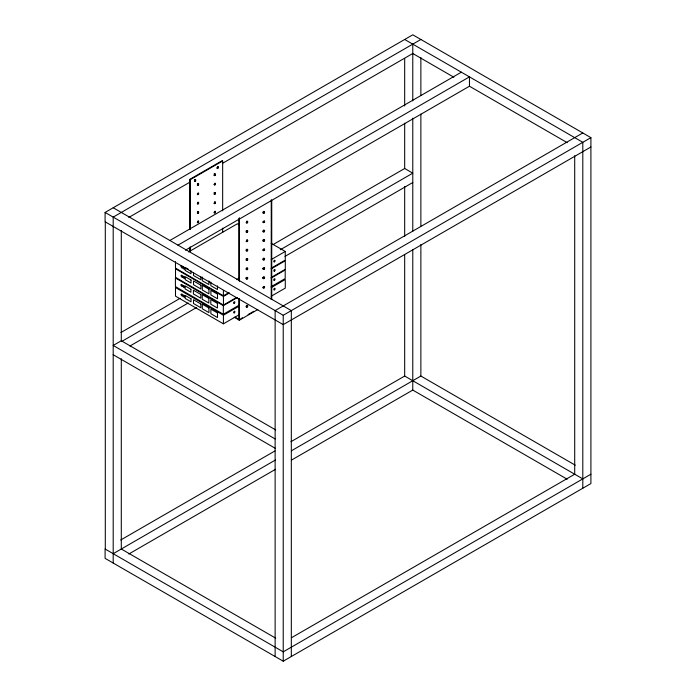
<?xml version="1.0" encoding="UTF-8"?>
<svg xmlns="http://www.w3.org/2000/svg" width="696" height="696" viewBox="0 0 696 696"><rect width="100%" height="100%" fill="white"/><g stroke="black" fill="none" stroke-linecap="round" stroke-linejoin="round"><path stroke-width="1.04" d="M412.78 249.673L412.772 390.073L567.179 479.213M412.78 231.255L412.78 118.181M590.904 146.986L283.228 324.623L105.096 221.78L105.096 212.437L412.772 34.8L590.904 137.643L590.904 483.563L283.228 661.2L105.096 558.357L105.096 549.013L283.228 651.847L590.904 474.22M420.871 39.472L113.196 217.109L113.196 563.038M189.764 229.001L189.764 179.377L222.154 160.68L222.659 160.967L222.659 210.818M189.764 179.377L190.269 179.672L222.659 160.967M128.812 217.439L189.93 182.152M222.842 163.151L412.772 53.496L453.879 77.23M169.876 240.485L461.352 72.193M177.967 245.157L469.452 76.873L469.452 86.217L185.493 250.16M188.59 251.926L237.327 223.79L239.206 224.878M120.913 332.549L180.107 298.323M273.128 244.548L404.68 168.493L404.68 123.218M275.694 429.919L121.295 340.779L113.196 345.451L275.129 438.941M121.496 341.571L188.207 302.995M280.297 249.76L412.78 173.165L404.68 168.493M236.527 279.601L239.337 277.982M271.205 259.582L285.264 251.465L285.264 260.069L271.205 268.186M129.952 346.025L196.663 307.458M284.995 256.398L412.78 182.517M175.47 261.652L175.47 268.108L223.399 295.783L229.028 292.538M236.562 297.462L223.442 305.031L175.514 277.365L175.514 268.76L223.442 296.435L229.062 293.19M271.24 268.839L285.299 260.722L285.299 269.317L271.24 277.434M239.276 305.065L223.346 314.27L175.418 286.595L175.418 277.991L223.346 305.666L237.406 297.549M271.144 278.069L285.203 269.952L285.203 278.548L271.144 286.665M239.363 314.618L223.425 323.823L175.496 296.148L175.496 287.544L223.425 315.218L239.363 306.022M271.223 287.622L285.282 279.505L285.282 288.109L271.223 296.218M240.703 318.838L242.556 317.767M248.107 314.566L253.657 311.356M234.178 317.211L239.354 320.195L257.859 309.511M582.804 132.962L275.129 310.599L275.129 656.528M105.096 212.437L283.228 315.279L590.904 137.643M120.721 539.992L274.92 450.965M290.902 441.734L404.68 376.049L582.804 478.892M113.196 553.685L275.494 459.978M291.476 450.756L420.871 376.049L575.27 465.189M128.812 554.016L275.494 469.33M291.476 460.1L412.772 390.073M291.685 637.614L574.705 474.22L574.705 155.686M404.68 39.472L582.804 142.315L582.804 488.244M469.452 86.217L567.188 142.654M271.162 243.322L285.264 251.465M113.196 207.756L291.32 310.599L291.32 656.528M188.503 269.343L185.188 267.429L185.188 270.422L190.982 273.772L190.982 270.779M235.118 317.167L238.85 319.325M113.196 354.734L275.129 448.224M275.694 638.154L121.295 549.013L121.295 358.753M420.871 57.524L420.871 95.569M420.871 114.048L420.871 226.026M420.871 244.505L420.871 376.049M412.772 44.152L412.772 100.937M404.68 58.525L404.68 105.966M404.68 186.511L404.68 236.335M404.68 254.745L404.68 376.049M283.228 315.279L283.228 661.2M271.736 200.091L271.736 299.341M271.24 199.856L271.24 299.55M239.354 217.718L239.354 281.358M239.354 298.619L239.354 320.195M238.85 218.553L238.85 280.314M238.85 298.741L238.85 319.908M223.399 290.406L223.399 295.783M223.442 296.435L223.442 305.031M223.425 315.218L223.425 323.823M223.346 305.666L223.346 314.27M222.659 228.157L222.659 232.49M217.474 285.839L217.474 289.519L210.853 285.691L210.853 282.01M208.913 280.888L208.913 284.568L202.284 280.749L202.284 277.069M200.866 276.904L200.866 279.74L193.479 275.477L193.479 272.641M190.269 179.672L190.269 229.515M190.269 246.854L190.269 251.186M189.764 247.341L189.764 251.656M121.295 230.437L121.295 340.779M105.296 221.902L105.296 549.127M246.793 305.248A0.913 0.531 -60 0 1 247.141 306.231A0.913 0.531 -60 0 1 246.062 306.771M264.089 286.447A0.913 0.531 -60 0 1 263.462 287.744A0.913 0.531 -60 0 1 262.836 287.17M263.462 276.904A0.913 0.531 -60 0 1 264.089 277.478A0.913 0.531 -60 0 1 263.14 278.487A0.913 0.531 -60 0 1 263.01 277.382M247.184 277.321A0.913 0.531 -60 0 1 246.95 278.487A0.913 0.531 -60 0 1 246.062 278.722M246.062 277.974A0.913 0.531 -60 0 1 246.454 277.4M264.028 267.603A0.913 0.531 -60 0 1 263.462 269.048A0.913 0.531 -60 0 1 262.905 268.247M246.793 267.856A0.913 0.531 -60 0 1 247.141 268.83A0.913 0.531 -60 0 1 246.062 269.369M246.062 268.621A0.913 0.531 -60 0 1 246.297 268.212M263.462 258.199A0.913 0.531 -60 0 1 264.071 258.851A0.913 0.531 -60 0 1 263.045 259.765A0.913 0.531 -60 0 1 263.14 258.486M247.08 258.529A0.913 0.531 -60 0 1 247.019 259.686A0.913 0.531 -60 0 1 246.062 260.026M246.062 259.277A0.913 0.531 -60 0 1 246.628 258.573M263.923 248.811A0.913 0.531 -60 0 1 263.958 249.794A0.913 0.531 -60 0 1 263.097 250.43A0.913 0.531 -60 0 1 262.905 249.551M246.793 249.159A0.913 0.531 -60 0 1 247.141 250.134A0.913 0.531 -60 0 1 246.062 250.673M246.062 249.925A0.913 0.531 -60 0 1 246.297 249.516M263.462 239.502A0.913 0.531 -60 0 1 264.071 240.155A0.913 0.531 -60 0 1 263.045 241.068A0.913 0.531 -60 0 1 263.14 239.789M246.793 239.807A0.913 0.531 -60 0 1 247.141 240.781A0.913 0.531 -60 0 1 246.062 241.321M263.462 230.159A0.913 0.531 -60 0 1 264.089 230.733A0.913 0.531 -60 0 1 263.14 231.733A0.913 0.531 -60 0 1 263.01 230.637M247.245 230.724A0.913 0.531 -60 0 1 246.062 231.977M246.062 231.229A0.913 0.531 -60 0 1 246.454 230.654M264.089 220.997A0.913 0.531 -60 0 1 263.462 222.302A0.913 0.531 -60 0 1 262.836 221.719M263.462 211.454A0.913 0.531 -60 0 1 264.089 212.036A0.913 0.531 -60 0 1 263.14 213.037A0.913 0.531 -60 0 1 263.01 211.941M246.793 221.111A0.913 0.531 -60 0 1 247.141 222.085A0.913 0.531 -60 0 1 246.062 222.624M197.377 183.614A0.913 0.531 -60 0 1 198.186 183.866A0.913 0.531 -60 0 1 197.377 185.058M198.186 193.218A0.913 0.531 -60 0 1 197.377 194.41M198.003 202.144A0.913 0.531 -60 0 1 197.377 203.754M197.377 211.662A0.913 0.531 -60 0 1 198.186 211.915A0.913 0.531 -60 0 1 197.377 213.106M198.099 220.936A0.913 0.531 -60 0 1 197.377 222.459M214.055 174.052A0.913 0.531 -60 0 1 215.029 174.139A0.913 0.531 -60 0 1 214.055 175.349M215.012 183.309A0.913 0.531 -60 0 1 214.055 184.701M214.838 192.427A0.913 0.531 -60 0 1 214.055 194.054M214.055 192.757A0.913 0.531 -60 0 1 214.385 192.47M214.707 201.727A0.913 0.531 -60 0 1 214.942 202.614A0.913 0.531 -60 0 1 214.055 203.397M214.942 211.219A0.913 0.531 -60 0 1 214.055 212.75M217.926 166.666A0.913 0.531 -60 0 1 216.839 168.014M194.462 179.69A0.913 0.531 -60 0 1 195.272 179.942A0.913 0.531 -60 0 1 194.462 181.134M263.253 277.347A0.913 0.531 -60 0 1 262.792 277.826M246.384 305.857A0.913 0.531 -60 0 1 246.097 306.214M246.532 277.382A0.913 0.531 -60 0 1 246.071 278.183M263.079 268.291A0.913 0.531 -60 0 1 262.749 268.578M208.948 289.223L202.327 285.404L202.327 289.997L208.948 293.825L208.948 289.223M217.517 294.173L210.897 290.345L210.897 294.947L217.517 298.767L217.517 294.173M200.9 285.212L193.514 280.949L193.514 284.725L200.9 288.988L200.9 285.212M191.026 280.036L185.223 276.686L185.223 279.679L191.026 283.028L191.026 280.036M208.852 298.454L202.231 294.634L202.231 299.236L208.852 303.056L208.852 298.454M217.422 303.404L210.801 299.576L210.801 304.178L217.422 308.006L217.422 303.404M200.805 294.443L193.418 290.18L193.418 293.956L200.805 298.219L200.805 294.443M190.93 289.266L185.127 285.917L185.127 288.91L190.93 292.259L190.93 289.266M208.93 308.006L202.31 304.187L202.31 308.789L208.93 312.608L208.93 308.006M217.5 312.956L210.879 309.128L210.879 313.731L217.5 317.559L217.5 312.956M200.883 303.995L193.497 299.732L193.497 303.508L200.883 307.771L200.883 303.995M191.008 298.819L185.206 295.469L185.206 298.462L191.008 301.812L191.008 298.819M198.212 185.153A0.913 0.531 -60 0 0 198.499 183.735A0.913 0.531 -60 0 0 197.42 184.701A0.913 0.531 -60 0 0 198.212 185.153M198.212 194.506A0.913 0.531 -60 0 0 198.499 193.088A0.913 0.531 -60 0 0 197.42 194.045A0.913 0.531 -60 0 0 198.212 194.506M198.212 203.858A0.913 0.531 -60 0 0 198.499 202.432A0.913 0.531 -60 0 0 197.42 203.397A0.913 0.531 -60 0 0 198.212 203.858M198.212 213.202A0.913 0.531 -60 0 0 198.499 211.784A0.913 0.531 -60 0 0 197.42 212.75A0.913 0.531 -60 0 0 198.212 213.202M198.212 222.555A0.913 0.531 -60 0 0 198.499 221.137A0.913 0.531 -60 0 0 197.42 222.094A0.913 0.531 -60 0 0 198.212 222.555M215.055 175.435A0.913 0.531 -60 0 0 215.342 174.017A0.913 0.531 -60 0 0 214.255 174.974A0.913 0.531 -60 0 0 215.055 175.435M215.055 184.779A0.913 0.531 -60 0 0 215.342 183.361A0.913 0.531 -60 0 0 214.255 184.327A0.913 0.531 -60 0 0 215.055 184.779M215.055 194.132A0.913 0.531 -60 0 0 215.342 192.714A0.913 0.531 -60 0 0 214.255 193.671A0.913 0.531 -60 0 0 215.055 194.132M215.055 203.484A0.913 0.531 -60 0 0 215.342 202.058A0.913 0.531 -60 0 0 214.255 203.023A0.913 0.531 -60 0 0 215.055 203.484M215.055 212.828A0.913 0.531 -60 0 0 215.342 211.41A0.913 0.531 -60 0 0 214.255 212.376A0.913 0.531 -60 0 0 215.055 212.828M217.97 168.136A0.913 0.531 -60 0 0 218.257 166.718A0.913 0.531 -60 0 0 217.169 167.684A0.913 0.531 -60 0 0 217.97 168.136M195.298 181.23A0.913 0.531 -60 0 0 195.585 179.812A0.913 0.531 -60 0 0 194.506 180.769A0.913 0.531 -60 0 0 195.298 181.23M247.297 306.988A0.913 0.531 -60 0 0 247.585 305.57A0.913 0.531 -60 0 0 246.497 306.527A0.913 0.531 -60 0 0 247.297 306.988M264.132 287.918A0.913 0.531 -60 0 0 264.428 286.491A0.913 0.531 -60 0 0 263.34 287.457A0.913 0.531 -60 0 0 264.132 287.918M264.132 278.565A0.913 0.531 -60 0 0 264.428 277.147A0.913 0.531 -60 0 0 263.34 278.104A0.913 0.531 -60 0 0 264.132 278.565M247.297 278.939A0.913 0.531 -60 0 0 247.585 277.521A0.913 0.531 -60 0 0 246.497 278.478A0.913 0.531 -60 0 0 247.297 278.939M264.132 269.213A0.913 0.531 -60 0 0 264.428 267.795A0.913 0.531 -60 0 0 263.34 268.76A0.913 0.531 -60 0 0 264.132 269.213M247.297 269.587A0.913 0.531 -60 0 0 247.585 268.169A0.913 0.531 -60 0 0 246.497 269.135A0.913 0.531 -60 0 0 247.297 269.587M264.132 259.869A0.913 0.531 -60 0 0 264.428 258.451A0.913 0.531 -60 0 0 263.34 259.408A0.913 0.531 -60 0 0 264.132 259.869M247.297 260.243A0.913 0.531 -60 0 0 247.585 258.816A0.913 0.531 -60 0 0 246.497 259.782A0.913 0.531 -60 0 0 247.297 260.243M264.132 250.516A0.913 0.531 -60 0 0 264.428 249.098A0.913 0.531 -60 0 0 263.34 250.055A0.913 0.531 -60 0 0 264.132 250.516M247.297 250.891A0.913 0.531 -60 0 0 247.585 249.472A0.913 0.531 -60 0 0 246.497 250.43A0.913 0.531 -60 0 0 247.297 250.891M264.132 241.164A0.913 0.531 -60 0 0 264.428 239.746A0.913 0.531 -60 0 0 263.34 240.712A0.913 0.531 -60 0 0 264.132 241.164M247.297 241.538A0.913 0.531 -60 0 0 247.585 240.12A0.913 0.531 -60 0 0 246.497 241.086A0.913 0.531 -60 0 0 247.297 241.538M264.132 231.82A0.913 0.531 -60 0 0 264.428 230.402A0.913 0.531 -60 0 0 263.34 231.359A0.913 0.531 -60 0 0 264.132 231.82M247.297 232.194A0.913 0.531 -60 0 0 247.585 230.776A0.913 0.531 -60 0 0 246.497 231.733A0.913 0.531 -60 0 0 247.297 232.194M264.132 222.468A0.913 0.531 -60 0 0 264.428 221.05A0.913 0.531 -60 0 0 263.34 222.007A0.913 0.531 -60 0 0 264.132 222.468M247.297 222.842A0.913 0.531 -60 0 0 247.585 221.424A0.913 0.531 -60 0 0 246.497 222.381A0.913 0.531 -60 0 0 247.297 222.842M264.132 213.115A0.913 0.531 -60 0 0 264.428 211.697A0.913 0.531 -60 0 0 263.34 212.663A0.913 0.531 -60 0 0 264.132 213.115M274.502 271.066A0.913 0.531 -60 0 0 274.99 269.622A0.913 0.531 -60 0 0 273.867 270.361A0.913 0.531 -60 0 0 274.502 271.066M181.178 275.773A1.148 0.661 60 0 0 182.395 277.286A1.148 0.661 60 0 0 182.395 275.66A1.148 0.661 60 0 0 181.178 275.773M183.118 276.895A1.148 0.661 60 0 0 184.336 278.4A1.148 0.661 60 0 0 184.336 276.782A1.148 0.661 60 0 0 183.118 276.895M234.395 312.791A0.913 0.531 -60 0 0 234.77 311.356A0.913 0.531 -60 0 0 233.665 312.234A0.913 0.531 -60 0 0 234.395 312.791M274.485 289.849A0.913 0.531 -60 0 0 274.972 288.405A0.913 0.531 -60 0 0 273.85 289.144A0.913 0.531 -60 0 0 274.485 289.849M181.16 294.556A1.148 0.661 60 0 0 182.378 296.07A1.148 0.661 60 0 0 182.378 294.452A1.148 0.661 60 0 0 181.16 294.556M183.1 295.678A1.148 0.661 60 0 0 184.318 297.192A1.148 0.661 60 0 0 184.318 295.565A1.148 0.661 60 0 0 183.1 295.678M234.317 303.238A0.913 0.531 -60 0 0 234.683 301.803A0.913 0.531 -60 0 0 233.586 302.682A0.913 0.531 -60 0 0 234.317 303.238M274.398 280.297A0.913 0.531 -60 0 0 274.894 278.852A0.913 0.531 -60 0 0 273.772 279.592A0.913 0.531 -60 0 0 274.398 280.297M181.082 285.003A1.148 0.661 60 0 0 182.3 286.517A1.148 0.661 60 0 0 182.3 284.89A1.148 0.661 60 0 0 181.082 285.003M183.022 286.126A1.148 0.661 60 0 0 184.24 287.639A1.148 0.661 60 0 0 184.24 286.012A1.148 0.661 60 0 0 183.022 286.126M274.459 261.818A0.913 0.531 -60 0 0 274.946 260.365A0.913 0.531 -60 0 0 273.832 261.104A0.913 0.531 -60 0 0 274.459 261.818M181.134 266.516A1.148 0.661 60 0 0 182.352 268.03A1.148 0.661 60 0 0 182.352 266.411A1.148 0.661 60 0 0 181.134 266.516M183.083 267.638A1.148 0.661 60 0 0 184.292 269.152A1.148 0.661 60 0 0 184.292 267.534A1.148 0.661 60 0 0 183.083 267.638"/></g></svg>
